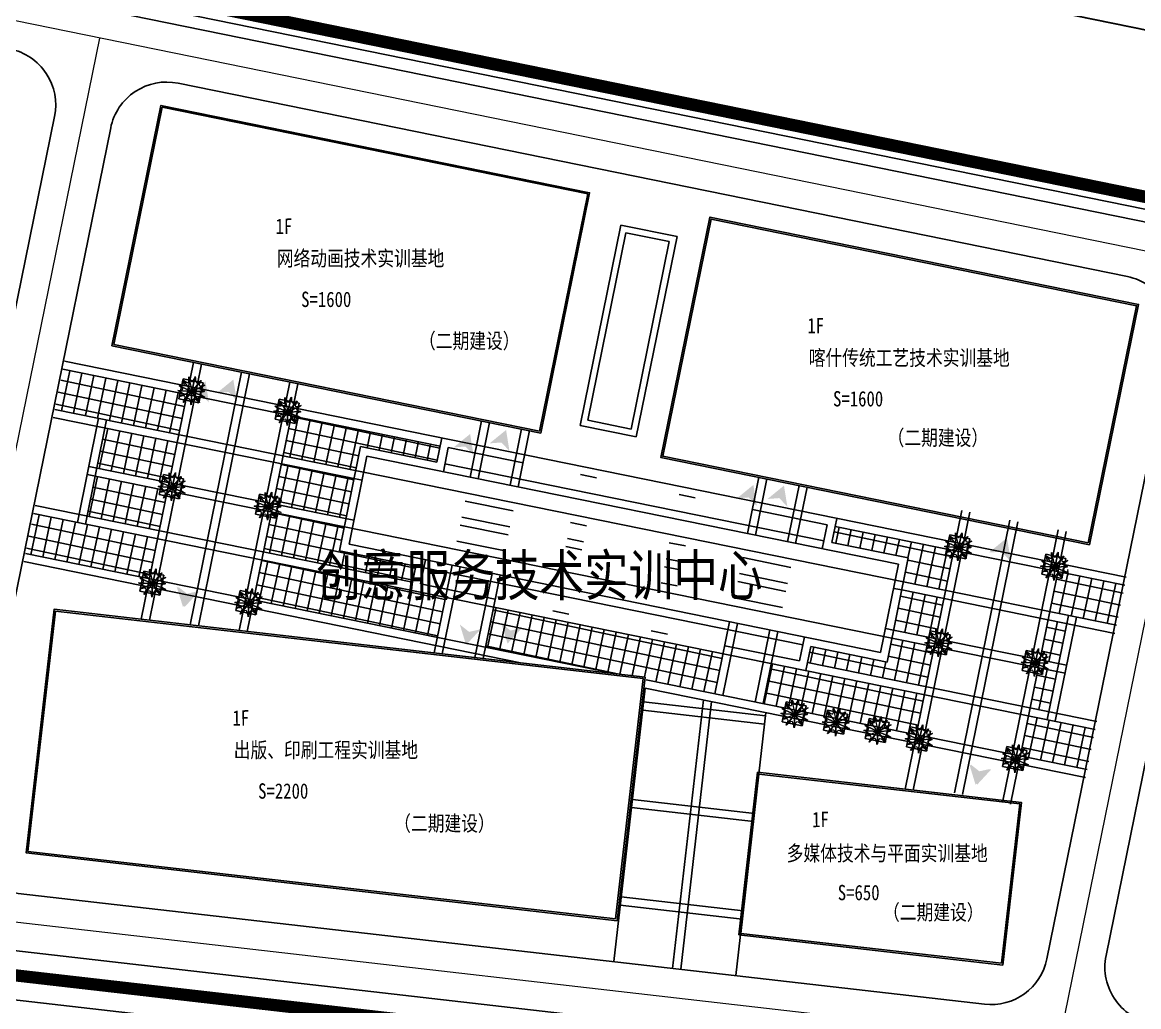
# Model space of a CAD drawing. Extents: x 34159 to 76259, y 14444 to 30378.
# Drawn here: x 35018 to 35154.5, y 15288 to 15408.4 of the extents above; entities that cross this region are included whole.
import ezdxf

# ---------------------------------------------------------------- set-up
doc = ezdxf.new("R2010")
doc.units = 0
doc.header["$LTSCALE"] = 1000
doc.header["$MEASUREMENT"] = 0
for name, pattern in [('ACAD_ISO05W100', [34, 24, -3, 0.5, -3, 0.5, -3]), ('DASHDOT2', [0.5, 0.25, -0.125, 0, -0.125]), ('DIVIDE', [1.25, 0.5, -0.25, 0, -0.25, 0, -0.25])]:
    doc.linetypes.add(name, pattern=pattern)
for name, color, linetype in [('2222', 7, 'Continuous'), ('DLSS', 8, 'Continuous'), ('JZ', 2, 'Continuous'), ('PUB_DIM', 3, 'Continuous'), ('PUB_TEXT', 7, 'Continuous'), ('用地红线', 1, 'DIVIDE'), ('绿化', 3, 'Continuous'), ('车行道', 5, 'Continuous'), ('铺地', 25, 'Continuous')]:
    doc.layers.add(name, color=color, linetype=linetype)
doc.layers.add('道路红线', color=1, linetype='Continuous', lineweight=0)
doc.styles.add('HT', font='simhei.ttf', dxfattribs={"width": 0.8})

msp = doc.modelspace()

# ---------------------------------------------------------------- hatches: boundary and pattern name
at = {"layer": 'PUB_DIM'}
for points in [[(35039.79, 15362.97), (35040.78, 15361.93), (35040.37, 15364.5), (35038.35, 15362.86)], [(35043.19, 15363.2), (35044.19, 15362.16), (35043.77, 15364.73), (35041.76, 15363.08)], [(35072.14, 15356.54), (35073.14, 15355.5), (35072.72, 15358.07), (35070.71, 15356.43)], [(35076.54, 15357.03), (35077.53, 15356), (35077.12, 15358.56), (35075.1, 15356.92)], [(35106.78, 15350.31), (35107.78, 15349.27), (35107.36, 15351.84), (35105.35, 15350.2)], [(35110.52, 15350.23), (35111.51, 15349.2), (35111.1, 15351.76), (35109.09, 15350.12)], [(35137.63, 15343.71), (35138.63, 15342.68), (35138.21, 15345.24), (35136.2, 15343.6)], [(35137.82, 15343.69), (35138.81, 15342.66), (35138.4, 15345.22), (35136.38, 15343.58)], [(35037.97, 15338.51), (35036.84, 15339.4), (35037.61, 15336.92), (35039.38, 15338.82)], [(35038.16, 15338.49), (35037.03, 15339.38), (35037.8, 15336.89), (35039.56, 15338.8)], [(35072.6, 15333.87), (35071.47, 15334.76), (35072.23, 15332.27), (35074, 15334.18)], [(35077.66, 15334.03), (35076.53, 15334.92), (35077.3, 15332.44), (35079.06, 15334.34)], [(35134.88, 15316.79), (35133.76, 15317.68), (35134.52, 15315.19), (35136.29, 15317.1)], [(35135.07, 15316.76), (35133.94, 15317.65), (35134.71, 15315.17), (35136.47, 15317.08)]]:
    msp.add_hatch(color=256, dxfattribs=at).paths.add_polyline_path(points)

# ---------------------------------------------------------------- linework, layer by layer
at = {"color": 0, "linetype": 'Continuous'}
for p, q in [((34857.72, 15447.71), (35444.29, 15328.19)), ((34857.42, 15446.24), (35443.99, 15326.72))]:
    msp.add_line(p, q, dxfattribs=at)
at = {"layer": '2222'}
for p, q in [((35037.12, 15362.38), (35037.62, 15364.83)), ((35037.62, 15364.83), (35040.07, 15364.33)), ((35040.07, 15364.33), (35039.57, 15361.88)), ((35039.57, 15361.88), (35037.12, 15362.38)), ((35048.88, 15359.87), (35049.37, 15362.32)), ((35049.37, 15362.32), (35051.82, 15361.82)), ((35051.82, 15361.82), (35051.33, 15359.37)), ((35051.33, 15359.37), (35048.88, 15359.87)), ((35034.71, 15350.65), (35035.21, 15353.1)), ((35035.21, 15353.1), (35037.66, 15352.6)), ((35037.66, 15352.6), (35037.16, 15350.15)), ((35037.16, 15350.15), (35034.71, 15350.65)), ((35046.47, 15348.25), (35046.96, 15350.7)), ((35046.96, 15350.7), (35049.41, 15350.21)), ((35049.41, 15350.21), (35048.92, 15347.76)), ((35048.92, 15347.76), (35046.47, 15348.25)), ((35130.87, 15343.3), (35131.37, 15345.75)), ((35131.37, 15345.75), (35133.82, 15345.26)), ((35133.82, 15345.26), (35133.32, 15342.81)), ((35133.32, 15342.81), (35130.87, 15343.3)), ((35142.63, 15340.91), (35143.13, 15343.36)), ((35143.13, 15343.36), (35145.58, 15342.86)), ((35145.58, 15342.86), (35145.08, 15340.41)), ((35032.34, 15338.86), (35032.83, 15341.31)), ((35032.83, 15341.31), (35035.28, 15340.81)), ((35035.28, 15340.81), (35034.79, 15338.36)), ((35145.08, 15340.41), (35142.63, 15340.91)), ((35034.79, 15338.36), (35032.34, 15338.86)), ((35044.09, 15336.47), (35044.59, 15338.92)), ((35044.59, 15338.92), (35047.04, 15338.42)), ((35047.04, 15338.42), (35046.54, 15335.97)), ((35046.54, 15335.97), (35044.09, 15336.47)), ((35128.48, 15331.55), (35128.98, 15334)), ((35128.98, 15334), (35131.43, 15333.5)), ((35131.43, 15333.5), (35130.93, 15331.05)), ((35130.93, 15331.05), (35128.48, 15331.55)), ((35140.24, 15329.15), (35140.73, 15331.6)), ((35140.73, 15331.6), (35143.18, 15331.1)), ((35143.18, 15331.1), (35142.69, 15328.65)), ((35142.69, 15328.65), (35140.24, 15329.15)), ((35110.86, 15322.88), (35111.36, 15325.33)), ((35111.36, 15325.33), (35113.81, 15324.84)), ((35113.81, 15324.84), (35113.31, 15322.39)), ((35115.93, 15321.85), (35116.43, 15324.3)), ((35116.43, 15324.3), (35118.88, 15323.8)), ((35118.88, 15323.8), (35118.38, 15321.35)), ((35113.31, 15322.39), (35110.86, 15322.88)), ((35121.01, 15320.82), (35121.51, 15323.27)), ((35121.51, 15323.27), (35123.96, 15322.77)), ((35123.96, 15322.77), (35123.46, 15320.32)), ((35118.38, 15321.35), (35115.93, 15321.85)), ((35126.08, 15319.79), (35126.58, 15322.24)), ((35126.58, 15322.24), (35129.03, 15321.74)), ((35129.03, 15321.74), (35128.53, 15319.29)), ((35123.46, 15320.32), (35121.01, 15320.82)), ((35128.53, 15319.29), (35126.08, 15319.79)), ((35137.84, 15317.39), (35138.34, 15319.84)), ((35138.34, 15319.84), (35140.79, 15319.35)), ((35140.79, 15319.35), (35140.29, 15316.9)), ((35140.29, 15316.9), (35137.84, 15317.39))]:
    msp.add_line(p, q, dxfattribs=at)
at = {"layer": 'DLSS', "color": 8, "linetype": 'Continuous', "const_width": 0.2, "flags": 128}
msp.add_lwpolyline([(34900.62, 15459.35), (35231.67, 15391.93)], dxfattribs=at)
at = {"layer": 'JZ'}
msp.add_line((35081.35, 15358.19), (35087.34, 15387.58), dxfattribs=at)
for points in [[(35081.35, 15358.19), (35087.34, 15387.58), (35034.92, 15398.26), (35028.93, 15368.87)], [(35081.19, 15358.42), (35087.1, 15387.43), (35035.07, 15398.03), (35029.16, 15369.02)], [(35148.47, 15344.51), (35154.46, 15373.91), (35102.04, 15384.59), (35096.05, 15355.19)], [(35148.31, 15344.75), (35154.22, 15373.75), (35102.19, 15384.35), (35096.28, 15355.35)], [(35090.69, 15298.54), (35094.11, 15328.34), (35021.85, 15336.63), (35018.44, 15306.83), (35090.69, 15298.54)], [(35090.51, 15298.76), (35093.88, 15328.17), (35022.03, 15336.41), (35018.66, 15307)], [(35137.88, 15293.12), (35140.16, 15312.99), (35107.87, 15316.7), (35105.59, 15296.83)], [(35137.7, 15293.35), (35139.94, 15312.82), (35108.04, 15316.48), (35105.81, 15297)]]:
    msp.add_lwpolyline(points, close=True, dxfattribs=at)
at = {"layer": '用地红线', "color": 1, "linetype": 'ACAD_ISO05W100', "ltscale": 0.4}
msp.add_line((35456.85, 15346.04), (34934.82, 15452.38), dxfattribs=at)
at = {"layer": '用地红线', "color": 1, "linetype": 'DIVIDE', "ltscale": 15, "const_width": 1.5}
msp.add_lwpolyline([(35444.29, 15328.19), (34930.83, 15432.78), (34712.23, 15477.4), (34673.66, 15043.73), (35397.9, 14960.59), (35443.44, 15321.1), (35444.29, 15328.19), (35444.29, 15328.19), (35444.29, 15328.19)], close=True, dxfattribs=at)
at = {"layer": '用地红线', "color": 4, "linetype": 'DIVIDE', "ltscale": 15, "const_width": 1.5}
msp.add_lwpolyline([(34857.72, 15447.71), (35444.29, 15328.19), (35444.29, 15328.19), (35433.71, 15244.04), (34840.83, 15312.1), (34857.72, 15447.71)], close=True, dxfattribs=at)
at = {"layer": '绿化', "color": 3, "lineweight": 0}
for p, q in [((35038.32, 15365.05), (35038.69, 15363.26)), ((35038.69, 15363.26), (35039.1, 15365.08)), ((35039.1, 15365.08), (35038.69, 15363.26)), ((35038.69, 15363.26), (35037.15, 15363.96)), ((35037.15, 15363.96), (35038.69, 15363.26)), ((35038.69, 15363.26), (35037.59, 15364.69)), ((35038.69, 15363.26), (35039.82, 15364.6)), ((35039.82, 15364.6), (35038.69, 15363.26)), ((35038.69, 15363.26), (35040.3, 15364.05)), ((35040.3, 15364.05), (35038.69, 15363.26)), ((35038.69, 15363.26), (35036.97, 15363.37)), ((35036.97, 15363.37), (35038.69, 15363.26)), ((35038.69, 15363.26), (35037.24, 15362.67)), ((35037.24, 15362.67), (35038.69, 15363.26)), ((35038.69, 15363.26), (35037.63, 15361.94)), ((35037.63, 15361.94), (35038.69, 15363.26)), ((35038.69, 15363.26), (35038.6, 15361.63)), ((35038.6, 15361.63), (35038.69, 15363.26)), ((35038.69, 15363.26), (35040.26, 15363.32)), ((35040.26, 15363.32), (35038.69, 15363.26)), ((35038.69, 15363.26), (35039.62, 15361.93)), ((35039.62, 15361.93), (35038.69, 15363.26)), ((35038.69, 15363.26), (35040.28, 15362.57)), ((35040.28, 15362.57), (35038.69, 15363.26)), ((35050.44, 15360.75), (35049.35, 15362.18)), ((35050.08, 15362.54), (35050.44, 15360.75)), ((35050.44, 15360.75), (35050.86, 15362.57)), ((35050.86, 15362.57), (35050.44, 15360.75)), ((35050.44, 15360.75), (35051.58, 15362.1)), ((35051.58, 15362.1), (35050.44, 15360.75)), ((35050.44, 15360.75), (35048.73, 15360.87)), ((35048.73, 15360.87), (35050.44, 15360.75)), ((35050.44, 15360.75), (35048.9, 15361.45)), ((35048.9, 15361.45), (35050.44, 15360.75)), ((35050.44, 15360.75), (35049, 15360.17)), ((35049, 15360.17), (35050.44, 15360.75)), ((35050.44, 15360.75), (35049.38, 15359.44)), ((35049.38, 15359.44), (35050.44, 15360.75)), ((35050.44, 15360.75), (35050.36, 15359.13)), ((35050.36, 15359.13), (35050.44, 15360.75)), ((35050.44, 15360.75), (35052.06, 15361.54)), ((35052.06, 15361.54), (35050.44, 15360.75)), ((35050.44, 15360.75), (35052.02, 15360.81)), ((35052.02, 15360.81), (35050.44, 15360.75)), ((35050.44, 15360.75), (35051.37, 15359.42)), ((35051.37, 15359.42), (35050.44, 15360.75)), ((35050.44, 15360.75), (35052.04, 15360.06)), ((35052.04, 15360.06), (35050.44, 15360.75)), ((35036.28, 15351.53), (35035.18, 15352.96)), ((35035.91, 15353.32), (35036.28, 15351.53)), ((35036.28, 15351.53), (35036.69, 15353.35)), ((35036.69, 15353.35), (35036.28, 15351.53)), ((35036.28, 15351.53), (35037.41, 15352.87)), ((35037.41, 15352.87), (35036.28, 15351.53)), ((35036.28, 15351.53), (35034.56, 15351.64)), ((35034.56, 15351.64), (35036.28, 15351.53)), ((35036.28, 15351.53), (35034.73, 15352.23)), ((35034.73, 15352.23), (35036.28, 15351.53)), ((35036.28, 15351.53), (35034.83, 15350.94)), ((35034.83, 15350.94), (35036.28, 15351.53)), ((35036.28, 15351.53), (35035.21, 15350.21)), ((35035.21, 15350.21), (35036.28, 15351.53)), ((35036.28, 15351.53), (35036.19, 15349.9)), ((35036.19, 15349.9), (35036.28, 15351.53)), ((35036.28, 15351.53), (35037.89, 15352.32)), ((35037.89, 15352.32), (35036.28, 15351.53)), ((35036.28, 15351.53), (35037.85, 15351.59)), ((35037.85, 15351.59), (35036.28, 15351.53)), ((35036.28, 15351.53), (35037.2, 15350.2)), ((35037.2, 15350.2), (35036.28, 15351.53)), ((35036.28, 15351.53), (35037.87, 15350.84)), ((35037.87, 15350.84), (35036.28, 15351.53)), ((35048.03, 15349.14), (35046.49, 15349.83)), ((35046.49, 15349.83), (35048.03, 15349.14)), ((35048.03, 15349.14), (35046.94, 15350.57)), ((35047.67, 15350.93), (35048.03, 15349.14)), ((35048.03, 15349.14), (35048.45, 15350.95)), ((35048.45, 15350.95), (35048.03, 15349.14)), ((35048.03, 15349.14), (35049.17, 15350.48)), ((35049.17, 15350.48), (35048.03, 15349.14)), ((35048.03, 15349.14), (35049.65, 15349.93)), ((35049.65, 15349.93), (35048.03, 15349.14)), ((35048.03, 15349.14), (35046.32, 15349.25)), ((35046.32, 15349.25), (35048.03, 15349.14)), ((35048.03, 15349.14), (35046.59, 15348.55)), ((35046.59, 15348.55), (35048.03, 15349.14)), ((35048.03, 15349.14), (35046.97, 15347.82)), ((35046.97, 15347.82), (35048.03, 15349.14)), ((35048.03, 15349.14), (35047.95, 15347.51)), ((35047.95, 15347.51), (35048.03, 15349.14)), ((35048.03, 15349.14), (35049.61, 15349.2)), ((35049.61, 15349.2), (35048.03, 15349.14)), ((35048.03, 15349.14), (35048.96, 15347.81)), ((35048.96, 15347.81), (35048.03, 15349.14)), ((35048.03, 15349.14), (35049.63, 15348.45)), ((35049.63, 15348.45), (35048.03, 15349.14)), ((35132.07, 15345.98), (35132.44, 15344.19)), ((35132.44, 15344.19), (35132.85, 15346)), ((35132.85, 15346), (35132.44, 15344.19)), ((35132.44, 15344.19), (35130.72, 15344.3)), ((35130.72, 15344.3), (35132.44, 15344.19)), ((35132.44, 15344.19), (35130.89, 15344.88)), ((35130.89, 15344.88), (35132.44, 15344.19)), ((35132.44, 15344.19), (35131.34, 15345.62)), ((35132.44, 15344.19), (35133.57, 15345.53)), ((35133.57, 15345.53), (35132.44, 15344.19)), ((35132.44, 15344.19), (35134.05, 15344.98)), ((35134.05, 15344.98), (35132.44, 15344.19)), ((35132.44, 15344.19), (35130.99, 15343.6)), ((35130.99, 15343.6), (35132.44, 15344.19)), ((35132.44, 15344.19), (35131.38, 15342.87)), ((35131.38, 15342.87), (35132.44, 15344.19)), ((35132.44, 15344.19), (35132.35, 15342.56)), ((35132.35, 15342.56), (35132.44, 15344.19)), ((35132.44, 15344.19), (35134.01, 15344.25)), ((35134.01, 15344.25), (35132.44, 15344.19)), ((35132.44, 15344.19), (35133.37, 15342.86)), ((35133.37, 15342.86), (35132.44, 15344.19)), ((35132.44, 15344.19), (35134.03, 15343.5)), ((35134.03, 15343.5), (35132.44, 15344.19)), ((35144.2, 15341.8), (35143.1, 15343.23)), ((35143.83, 15343.59), (35144.2, 15341.8)), ((35144.2, 15341.8), (35144.61, 15343.61)), ((35144.61, 15343.61), (35144.2, 15341.8)), ((35144.2, 15341.8), (35145.33, 15343.14)), ((35145.33, 15343.14), (35144.2, 15341.8)), ((35033.9, 15339.74), (35034.32, 15341.56)), ((35034.32, 15341.56), (35033.9, 15339.74)), ((35144.2, 15341.8), (35142.48, 15341.91)), ((35142.48, 15341.91), (35144.2, 15341.8)), ((35144.2, 15341.8), (35142.65, 15342.49)), ((35142.65, 15342.49), (35144.2, 15341.8)), ((35144.2, 15341.8), (35142.75, 15341.21)), ((35142.75, 15341.21), (35144.2, 15341.8)), ((35144.2, 15341.8), (35143.14, 15340.48)), ((35143.14, 15340.48), (35144.2, 15341.8)), ((35144.2, 15341.8), (35144.11, 15340.17)), ((35144.11, 15340.17), (35144.2, 15341.8)), ((35144.2, 15341.8), (35145.81, 15342.59)), ((35145.81, 15342.59), (35144.2, 15341.8)), ((35144.2, 15341.8), (35145.77, 15341.86)), ((35145.77, 15341.86), (35144.2, 15341.8)), ((35144.2, 15341.8), (35145.13, 15340.47)), ((35145.13, 15340.47), (35144.2, 15341.8)), ((35144.2, 15341.8), (35145.79, 15341.1)), ((35145.79, 15341.1), (35144.2, 15341.8)), ((35033.9, 15339.74), (35032.36, 15340.44)), ((35032.36, 15340.44), (35033.9, 15339.74)), ((35033.9, 15339.74), (35032.81, 15341.17)), ((35033.54, 15341.53), (35033.9, 15339.74)), ((35033.9, 15339.74), (35035.03, 15341.09)), ((35035.03, 15341.09), (35033.9, 15339.74)), ((35033.9, 15339.74), (35035.52, 15340.53)), ((35035.52, 15340.53), (35033.9, 15339.74)), ((35033.9, 15339.74), (35032.19, 15339.86)), ((35032.19, 15339.86), (35033.9, 15339.74)), ((35033.9, 15339.74), (35032.46, 15339.15)), ((35032.46, 15339.15), (35033.9, 15339.74)), ((35033.9, 15339.74), (35032.84, 15338.43)), ((35032.84, 15338.43), (35033.9, 15339.74)), ((35033.9, 15339.74), (35033.82, 15338.12)), ((35033.82, 15338.12), (35033.9, 15339.74)), ((35033.9, 15339.74), (35035.48, 15339.8)), ((35035.48, 15339.8), (35033.9, 15339.74)), ((35033.9, 15339.74), (35034.83, 15338.41)), ((35034.83, 15338.41), (35033.9, 15339.74)), ((35033.9, 15339.74), (35035.5, 15339.05)), ((35035.5, 15339.05), (35033.9, 15339.74)), ((35045.3, 15339.14), (35045.66, 15337.35)), ((35045.66, 15337.35), (35046.08, 15339.17)), ((35046.08, 15339.17), (35045.66, 15337.35)), ((35045.66, 15337.35), (35043.95, 15337.46)), ((35043.95, 15337.46), (35045.66, 15337.35)), ((35045.66, 15337.35), (35044.12, 15338.05)), ((35044.12, 15338.05), (35045.66, 15337.35)), ((35045.66, 15337.35), (35044.57, 15338.78)), ((35045.66, 15337.35), (35046.79, 15338.69)), ((35046.79, 15338.69), (35045.66, 15337.35)), ((35045.66, 15337.35), (35047.28, 15338.14)), ((35047.28, 15338.14), (35045.66, 15337.35)), ((35045.66, 15337.35), (35044.22, 15336.76)), ((35044.22, 15336.76), (35045.66, 15337.35)), ((35045.66, 15337.35), (35044.6, 15336.03)), ((35044.6, 15336.03), (35045.66, 15337.35)), ((35045.66, 15337.35), (35045.58, 15335.72)), ((35045.58, 15335.72), (35045.66, 15337.35)), ((35045.66, 15337.35), (35047.23, 15337.41)), ((35047.23, 15337.41), (35045.66, 15337.35)), ((35045.66, 15337.35), (35046.59, 15336.02)), ((35046.59, 15336.02), (35045.66, 15337.35)), ((35045.66, 15337.35), (35047.25, 15336.66)), ((35047.25, 15336.66), (35045.66, 15337.35)), ((35130.05, 15332.43), (35128.95, 15333.86)), ((35129.68, 15334.22), (35130.05, 15332.43)), ((35130.05, 15332.43), (35130.46, 15334.24)), ((35130.46, 15334.24), (35130.05, 15332.43)), ((35130.05, 15332.43), (35131.18, 15333.77)), ((35131.18, 15333.77), (35130.05, 15332.43)), ((35130.05, 15332.43), (35128.33, 15332.54)), ((35128.33, 15332.54), (35130.05, 15332.43)), ((35130.05, 15332.43), (35128.5, 15333.12)), ((35128.5, 15333.12), (35130.05, 15332.43)), ((35130.05, 15332.43), (35128.6, 15331.84)), ((35128.6, 15331.84), (35130.05, 15332.43)), ((35130.05, 15332.43), (35128.98, 15331.11)), ((35128.98, 15331.11), (35130.05, 15332.43)), ((35130.05, 15332.43), (35129.96, 15330.8)), ((35129.96, 15330.8), (35130.05, 15332.43)), ((35130.05, 15332.43), (35131.66, 15333.22)), ((35131.66, 15333.22), (35130.05, 15332.43)), ((35130.05, 15332.43), (35131.62, 15332.49)), ((35131.62, 15332.49), (35130.05, 15332.43)), ((35130.05, 15332.43), (35130.97, 15331.1)), ((35130.97, 15331.1), (35130.05, 15332.43)), ((35130.05, 15332.43), (35131.64, 15331.74)), ((35131.64, 15331.74), (35130.05, 15332.43)), ((35141.8, 15330.04), (35140.26, 15330.73)), ((35140.26, 15330.73), (35141.8, 15330.04)), ((35141.8, 15330.04), (35140.71, 15331.47)), ((35141.44, 15331.83), (35141.8, 15330.04)), ((35141.8, 15330.04), (35142.22, 15331.85)), ((35142.22, 15331.85), (35141.8, 15330.04)), ((35141.8, 15330.04), (35142.94, 15331.38)), ((35142.94, 15331.38), (35141.8, 15330.04)), ((35141.8, 15330.04), (35143.42, 15330.83)), ((35143.42, 15330.83), (35141.8, 15330.04)), ((35141.8, 15330.04), (35140.09, 15330.15)), ((35140.09, 15330.15), (35141.8, 15330.04)), ((35141.8, 15330.04), (35140.36, 15329.45)), ((35140.36, 15329.45), (35141.8, 15330.04)), ((35141.8, 15330.04), (35140.74, 15328.72)), ((35140.74, 15328.72), (35141.8, 15330.04)), ((35141.8, 15330.04), (35141.72, 15328.41)), ((35141.72, 15328.41), (35141.8, 15330.04)), ((35141.8, 15330.04), (35143.38, 15330.1)), ((35143.38, 15330.1), (35141.8, 15330.04)), ((35141.8, 15330.04), (35142.73, 15328.71)), ((35142.73, 15328.71), (35141.8, 15330.04)), ((35141.8, 15330.04), (35143.4, 15329.34)), ((35143.4, 15329.34), (35141.8, 15330.04)), ((35112.43, 15323.77), (35111.33, 15325.2)), ((35112.06, 15325.56), (35112.43, 15323.77)), ((35112.43, 15323.77), (35112.84, 15325.58)), ((35112.84, 15325.58), (35112.43, 15323.77)), ((35112.43, 15323.77), (35110.71, 15323.88)), ((35110.71, 15323.88), (35112.43, 15323.77)), ((35112.43, 15323.77), (35110.88, 15324.46)), ((35110.88, 15324.46), (35112.43, 15323.77)), ((35112.43, 15323.77), (35113.56, 15325.11)), ((35113.56, 15325.11), (35112.43, 15323.77)), ((35112.43, 15323.77), (35114.04, 15324.56)), ((35114.04, 15324.56), (35112.43, 15323.77)), ((35112.43, 15323.77), (35114, 15323.83)), ((35114, 15323.83), (35112.43, 15323.77)), ((35117.5, 15322.74), (35116.41, 15324.17)), ((35117.14, 15324.53), (35117.5, 15322.74)), ((35117.5, 15322.74), (35117.92, 15324.55)), ((35117.92, 15324.55), (35117.5, 15322.74)), ((35117.5, 15322.74), (35118.63, 15324.08)), ((35118.63, 15324.08), (35117.5, 15322.74)), ((35112.43, 15323.77), (35110.98, 15323.18)), ((35110.98, 15323.18), (35112.43, 15323.77)), ((35112.43, 15323.77), (35111.37, 15322.45)), ((35111.37, 15322.45), (35112.43, 15323.77)), ((35112.43, 15323.77), (35112.34, 15322.14)), ((35112.34, 15322.14), (35112.43, 15323.77)), ((35112.43, 15323.77), (35113.36, 15322.44)), ((35113.36, 15322.44), (35112.43, 15323.77)), ((35112.43, 15323.77), (35114.02, 15323.08)), ((35114.02, 15323.08), (35112.43, 15323.77)), ((35117.5, 15322.74), (35115.79, 15322.85)), ((35115.79, 15322.85), (35117.5, 15322.74)), ((35117.5, 15322.74), (35115.96, 15323.43)), ((35115.96, 15323.43), (35117.5, 15322.74)), ((35117.5, 15322.74), (35116.06, 15322.15)), ((35116.06, 15322.15), (35117.5, 15322.74)), ((35117.5, 15322.74), (35116.44, 15321.42)), ((35116.44, 15321.42), (35117.5, 15322.74)), ((35117.5, 15322.74), (35117.42, 15321.11)), ((35117.42, 15321.11), (35117.5, 15322.74)), ((35117.5, 15322.74), (35119.12, 15323.53)), ((35119.12, 15323.53), (35117.5, 15322.74)), ((35117.5, 15322.74), (35119.07, 15322.8)), ((35119.07, 15322.8), (35117.5, 15322.74)), ((35117.5, 15322.74), (35118.43, 15321.41)), ((35118.43, 15321.41), (35117.5, 15322.74)), ((35117.5, 15322.74), (35119.09, 15322.04)), ((35119.09, 15322.04), (35117.5, 15322.74)), ((35122.58, 15321.7), (35121.48, 15323.13)), ((35122.21, 15323.49), (35122.58, 15321.7)), ((35122.58, 15321.7), (35122.99, 15323.52)), ((35122.99, 15323.52), (35122.58, 15321.7)), ((35122.58, 15321.7), (35123.71, 15323.05)), ((35123.71, 15323.05), (35122.58, 15321.7)), ((35122.58, 15321.7), (35124.19, 15322.49)), ((35124.19, 15322.49), (35122.58, 15321.7)), ((35127.29, 15322.46), (35127.65, 15320.67)), ((35127.65, 15320.67), (35128.07, 15322.49)), ((35128.07, 15322.49), (35127.65, 15320.67)), ((35122.58, 15321.7), (35120.86, 15321.82)), ((35120.86, 15321.82), (35122.58, 15321.7)), ((35122.58, 15321.7), (35121.04, 15322.4)), ((35121.04, 15322.4), (35122.58, 15321.7)), ((35122.58, 15321.7), (35121.13, 15321.11)), ((35121.13, 15321.11), (35122.58, 15321.7)), ((35122.58, 15321.7), (35121.52, 15320.39)), ((35121.52, 15320.39), (35122.58, 15321.7)), ((35122.58, 15321.7), (35122.49, 15320.08)), ((35122.49, 15320.08), (35122.58, 15321.7)), ((35122.58, 15321.7), (35124.15, 15321.76)), ((35124.15, 15321.76), (35122.58, 15321.7)), ((35122.58, 15321.7), (35123.51, 15320.37)), ((35123.51, 15320.37), (35122.58, 15321.7)), ((35122.58, 15321.7), (35124.17, 15321.01)), ((35124.17, 15321.01), (35122.58, 15321.7)), ((35127.65, 15320.67), (35126.11, 15321.37)), ((35126.11, 15321.37), (35127.65, 15320.67)), ((35127.65, 15320.67), (35126.56, 15322.1)), ((35127.65, 15320.67), (35128.78, 15322.01)), ((35128.78, 15322.01), (35127.65, 15320.67)), ((35127.65, 15320.67), (35129.27, 15321.46)), ((35129.27, 15321.46), (35127.65, 15320.67)), ((35127.65, 15320.67), (35125.94, 15320.78)), ((35125.94, 15320.78), (35127.65, 15320.67)), ((35127.65, 15320.67), (35126.21, 15320.08)), ((35126.21, 15320.08), (35127.65, 15320.67)), ((35127.65, 15320.67), (35126.59, 15319.35)), ((35126.59, 15319.35), (35127.65, 15320.67)), ((35127.65, 15320.67), (35127.57, 15319.04)), ((35127.57, 15319.04), (35127.65, 15320.67)), ((35127.65, 15320.67), (35129.23, 15320.73)), ((35129.23, 15320.73), (35127.65, 15320.67)), ((35127.65, 15320.67), (35128.58, 15319.34)), ((35128.58, 15319.34), (35127.65, 15320.67)), ((35127.65, 15320.67), (35129.24, 15319.98)), ((35129.24, 15319.98), (35127.65, 15320.67)), ((35139.41, 15318.28), (35138.32, 15319.71)), ((35139.05, 15320.07), (35139.41, 15318.28)), ((35139.41, 15318.28), (35139.83, 15320.09)), ((35139.83, 15320.09), (35139.41, 15318.28)), ((35139.41, 15318.28), (35137.7, 15318.39)), ((35137.7, 15318.39), (35139.41, 15318.28)), ((35139.41, 15318.28), (35137.87, 15318.97)), ((35137.87, 15318.97), (35139.41, 15318.28)), ((35139.41, 15318.28), (35140.54, 15319.62)), ((35140.54, 15319.62), (35139.41, 15318.28)), ((35139.41, 15318.28), (35141.03, 15319.07)), ((35141.03, 15319.07), (35139.41, 15318.28)), ((35139.41, 15318.28), (35137.97, 15317.69)), ((35137.97, 15317.69), (35139.41, 15318.28)), ((35139.41, 15318.28), (35138.35, 15316.96)), ((35138.35, 15316.96), (35139.41, 15318.28)), ((35139.41, 15318.28), (35139.33, 15316.65)), ((35139.33, 15316.65), (35139.41, 15318.28)), ((35139.41, 15318.28), (35140.98, 15318.34)), ((35140.98, 15318.34), (35139.41, 15318.28)), ((35139.41, 15318.28), (35140.34, 15316.95)), ((35140.34, 15316.95), (35139.41, 15318.28)), ((35139.41, 15318.28), (35141, 15317.59)), ((35141, 15317.59), (35139.41, 15318.28))]:
    msp.add_line(p, q, dxfattribs=at)
at = {"layer": '绿化', "color": 3}
for p, q in [((35145.75, 15341.26), (35145.77, 15341.3)), ((35145.76, 15341.18), (35145.75, 15341.26)), ((35145.84, 15341.19), (35145.76, 15341.18)), ((35145.77, 15341.3), (35145.83, 15341.26)), ((35145.78, 15341.44), (35145.83, 15341.47)), ((35145.81, 15341.42), (35145.78, 15341.44)), ((35145.8, 15341.19), (35145.78, 15341.18)), ((35145.78, 15341.18), (35145.78, 15341.14)), ((35145.79, 15341.34), (35145.83, 15341.39)), ((35145.8, 15341.26), (35145.79, 15341.34)), ((35145.79, 15340.81), (35145.82, 15340.89)), ((35145.86, 15340.78), (35145.79, 15340.81)), ((35145.81, 15341.26), (35145.8, 15341.26)), ((35145.8, 15341.14), (35145.8, 15341.19)), ((35145.82, 15341.11), (35145.8, 15341.14)), ((35145.8, 15341.07), (35145.83, 15341.05))]:
    msp.add_line(p, q, dxfattribs=at)
at = {"layer": '绿化', "color": 3, "lineweight": 0}
for points in [[(35037.85, 15363.99), (35037.46, 15364.03), (35036.73, 15364.1), (35038.07, 15363.43), (35036.38, 15363.42), (35038, 15363.13), (35036.86, 15362.49), (35038.33, 15363.01), (35037.18, 15361.34), (35038.23, 15362.61), (35038.57, 15362.14), (35038.58, 15361.11), (35038.75, 15362.93), (35039.96, 15361.42), (35039.04, 15363), (35040.94, 15362.29), (35039.1, 15363.14), (35040.53, 15363.23), (35039.97, 15363.42), (35039.48, 15363.62), (35040.93, 15364.32), (35039.1, 15363.63), (35040.19, 15364.98), (35038.99, 15363.94), (35039.24, 15365.68), (35038.72, 15363.87), (35038.18, 15365.63), (35038.5, 15363.87), (35037.34, 15365.07), (35037.68, 15364.35), (35037.85, 15363.99)], [(35049.6, 15361.49), (35049.21, 15361.52), (35048.49, 15361.59), (35049.83, 15360.92), (35048.14, 15360.92), (35049.76, 15360.62), (35048.62, 15359.99), (35050.08, 15360.5), (35048.93, 15358.84), (35049.99, 15360.11), (35050.33, 15359.63), (35050.34, 15358.61), (35050.5, 15360.43), (35051.72, 15358.91), (35050.8, 15360.49), (35052.7, 15359.78), (35050.86, 15360.63), (35052.29, 15360.72), (35051.73, 15360.92), (35051.23, 15361.11), (35052.69, 15361.81), (35050.86, 15361.12), (35051.94, 15362.48), (35050.75, 15361.43), (35051, 15363.18), (35050.48, 15361.37), (35049.94, 15363.12), (35050.26, 15361.36), (35049.1, 15362.56), (35049.44, 15361.85), (35049.6, 15361.49)], [(35035.44, 15352.26), (35035.04, 15352.3), (35034.32, 15352.37), (35035.66, 15351.7), (35033.97, 15351.69), (35035.59, 15351.4), (35034.45, 15350.76), (35035.91, 15351.28), (35034.76, 15349.61), (35035.82, 15350.88), (35036.16, 15350.41), (35036.17, 15349.38), (35036.34, 15351.2), (35037.55, 15349.69), (35036.63, 15351.27), (35038.53, 15350.56), (35036.69, 15351.41), (35038.12, 15351.5), (35037.56, 15351.69), (35037.06, 15351.89), (35038.52, 15352.59), (35036.69, 15351.9), (35037.77, 15353.25), (35036.58, 15352.21), (35036.83, 15353.95), (35036.31, 15352.14), (35035.77, 15353.9), (35036.09, 15352.14), (35034.93, 15353.34), (35035.27, 15352.62), (35035.44, 15352.26)], [(35047.19, 15349.87), (35046.8, 15349.91), (35046.08, 15349.98), (35047.42, 15349.31), (35045.73, 15349.3), (35047.35, 15349.01), (35046.21, 15348.37), (35047.67, 15348.89), (35046.52, 15347.22), (35047.58, 15348.49), (35047.92, 15348.02), (35047.93, 15346.99), (35048.1, 15348.81), (35049.31, 15347.3), (35048.39, 15348.88), (35050.29, 15348.17), (35048.45, 15349.02), (35049.88, 15349.11), (35049.32, 15349.3), (35048.82, 15349.5), (35050.28, 15350.2), (35048.45, 15349.51), (35049.53, 15350.86), (35048.34, 15349.82), (35048.59, 15351.56), (35048.07, 15349.75), (35047.53, 15351.51), (35047.85, 15349.74), (35046.69, 15350.95), (35047.03, 15350.23), (35047.19, 15349.87)], [(35131.6, 15344.92), (35131.21, 15344.96), (35130.48, 15345.03), (35131.82, 15344.36), (35130.13, 15344.35), (35131.75, 15344.06), (35130.61, 15343.42), (35132.07, 15343.94), (35130.93, 15342.27), (35131.98, 15343.54), (35132.32, 15343.07), (35132.33, 15342.04), (35132.5, 15343.86), (35133.71, 15342.35), (35132.79, 15343.93), (35134.69, 15343.22), (35132.85, 15344.07), (35134.28, 15344.16), (35133.72, 15344.35), (35133.23, 15344.55), (35134.68, 15345.25), (35132.85, 15344.56), (35133.94, 15345.91), (35132.74, 15344.87), (35132.99, 15346.61), (35132.47, 15344.8), (35131.93, 15346.56), (35132.25, 15344.79), (35131.09, 15346), (35131.43, 15345.28), (35131.6, 15344.92)], [(35143.36, 15342.53), (35142.97, 15342.57), (35142.24, 15342.64), (35143.58, 15341.97), (35141.89, 15341.96), (35143.51, 15341.66), (35142.37, 15341.03), (35143.83, 15341.55), (35142.69, 15339.88), (35143.74, 15341.15), (35144.08, 15340.68), (35144.09, 15339.65), (35144.26, 15341.47), (35145.47, 15339.96), (35144.55, 15341.54), (35146.45, 15340.83), (35144.61, 15341.68), (35146.04, 15341.76), (35145.48, 15341.96), (35144.98, 15342.16), (35146.44, 15342.85), (35144.61, 15342.17), (35145.69, 15343.52), (35144.5, 15342.48), (35144.75, 15344.22), (35144.23, 15342.41), (35143.69, 15344.17), (35144.01, 15342.4), (35142.85, 15343.6), (35143.19, 15342.89), (35143.36, 15342.53)], [(35033.06, 15340.48), (35032.67, 15340.51), (35031.95, 15340.58), (35033.29, 15339.91), (35031.6, 15339.9), (35033.22, 15339.61), (35032.08, 15338.98), (35033.54, 15339.49), (35032.39, 15337.83), (35033.44, 15339.09), (35033.79, 15338.62), (35033.8, 15337.6), (35033.96, 15339.42), (35035.18, 15337.9), (35034.26, 15339.48), (35036.16, 15338.77), (35034.32, 15339.62), (35035.75, 15339.71), (35035.19, 15339.9), (35034.69, 15340.1), (35036.15, 15340.8), (35034.32, 15340.11), (35035.4, 15341.46), (35034.2, 15340.42), (35034.45, 15342.17), (35033.94, 15340.36), (35033.4, 15342.11), (35033.72, 15340.35), (35032.56, 15341.55), (35032.89, 15340.84), (35033.06, 15340.48)], [(35044.82, 15338.08), (35044.43, 15338.12), (35043.7, 15338.19), (35045.04, 15337.52), (35043.35, 15337.51), (35044.98, 15337.22), (35043.84, 15336.58), (35045.3, 15337.1), (35044.15, 15335.43), (35045.2, 15336.7), (35045.55, 15336.23), (35045.56, 15335.2), (35045.72, 15337.02), (35046.93, 15335.51), (35046.01, 15337.09), (35047.92, 15336.38), (35046.08, 15337.23), (35047.51, 15337.32), (35046.95, 15337.51), (35046.45, 15337.71), (35047.91, 15338.41), (35046.08, 15337.72), (35047.16, 15339.07), (35045.96, 15338.03), (35046.21, 15339.77), (35045.69, 15337.96), (35045.16, 15339.72), (35045.48, 15337.95), (35044.32, 15339.16), (35044.65, 15338.44), (35044.82, 15338.08)], [(35129.21, 15333.16), (35128.81, 15333.2), (35128.09, 15333.27), (35129.43, 15332.6), (35127.74, 15332.59), (35129.36, 15332.3), (35128.22, 15331.66), (35129.68, 15332.18), (35128.53, 15330.51), (35129.59, 15331.78), (35129.93, 15331.31), (35129.94, 15330.28), (35130.11, 15332.1), (35131.32, 15330.59), (35130.4, 15332.17), (35132.3, 15331.46), (35130.46, 15332.31), (35131.89, 15332.4), (35131.33, 15332.59), (35130.83, 15332.79), (35132.29, 15333.49), (35130.46, 15332.8), (35131.54, 15334.15), (35130.35, 15333.11), (35130.6, 15334.85), (35130.08, 15333.04), (35129.54, 15334.8), (35129.86, 15333.03), (35128.7, 15334.24), (35129.04, 15333.52), (35129.21, 15333.16)], [(35140.96, 15330.77), (35140.57, 15330.81), (35139.85, 15330.88), (35141.19, 15330.21), (35139.5, 15330.2), (35141.12, 15329.9), (35139.98, 15329.27), (35141.44, 15329.79), (35140.29, 15328.12), (35141.35, 15329.39), (35141.69, 15328.92), (35141.7, 15327.89), (35141.86, 15329.71), (35143.08, 15328.2), (35142.16, 15329.78), (35144.06, 15329.07), (35142.22, 15329.92), (35143.65, 15330), (35143.09, 15330.2), (35142.59, 15330.4), (35144.05, 15331.09), (35142.22, 15330.41), (35143.3, 15331.76), (35142.1, 15330.72), (35142.36, 15332.46), (35141.84, 15330.65), (35141.3, 15332.41), (35141.62, 15330.64), (35140.46, 15331.85), (35140.8, 15331.13), (35140.96, 15330.77)], [(35111.59, 15324.5), (35111.2, 15324.54), (35110.47, 15324.61), (35111.81, 15323.94), (35110.12, 15323.93), (35111.74, 15323.64), (35110.6, 15323), (35112.06, 15323.52), (35110.92, 15321.85), (35111.97, 15323.12), (35112.31, 15322.65), (35112.32, 15321.62), (35112.49, 15323.44), (35113.7, 15321.93), (35112.78, 15323.51), (35114.68, 15322.8), (35112.84, 15323.65), (35114.27, 15323.73), (35113.71, 15323.93), (35113.22, 15324.13), (35114.67, 15324.83), (35112.84, 15324.14), (35113.92, 15325.49), (35112.73, 15324.45), (35112.98, 15326.19), (35112.46, 15324.38), (35111.92, 15326.14), (35112.24, 15324.37), (35111.08, 15325.58), (35111.42, 15324.86), (35111.59, 15324.5)], [(35116.66, 15323.47), (35116.27, 15323.51), (35115.54, 15323.57), (35116.88, 15322.91), (35115.19, 15322.9), (35116.81, 15322.6), (35115.68, 15321.97), (35117.14, 15322.48), (35115.99, 15320.82), (35117.04, 15322.09), (35117.39, 15321.62), (35117.4, 15320.59), (35117.56, 15322.41), (35118.77, 15320.9), (35117.85, 15322.48), (35119.76, 15321.76), (35117.92, 15322.61), (35119.35, 15322.7), (35118.79, 15322.9), (35118.29, 15323.09), (35119.75, 15323.79), (35117.91, 15323.1), (35119, 15324.46), (35117.8, 15323.41), (35118.05, 15325.16), (35117.53, 15323.35), (35117, 15325.11), (35117.32, 15323.34), (35116.16, 15324.54), (35116.49, 15323.83), (35116.66, 15323.47)], [(35121.74, 15322.44), (35121.35, 15322.47), (35120.62, 15322.54), (35121.96, 15321.87), (35120.27, 15321.86), (35121.89, 15321.57), (35120.75, 15320.94), (35122.21, 15321.45), (35121.07, 15319.79), (35122.12, 15321.06), (35122.46, 15320.58), (35122.47, 15319.56), (35122.64, 15321.38), (35123.85, 15319.86), (35122.93, 15321.44), (35124.83, 15320.73), (35122.99, 15321.58), (35124.42, 15321.67), (35123.86, 15321.87), (35123.37, 15322.06), (35124.82, 15322.76), (35122.99, 15322.07), (35124.08, 15323.42), (35122.88, 15322.38), (35123.13, 15324.13), (35122.61, 15322.32), (35122.07, 15324.07), (35122.39, 15322.31), (35121.23, 15323.51), (35121.57, 15322.8), (35121.74, 15322.44)], [(35126.81, 15321.4), (35126.42, 15321.44), (35125.69, 15321.51), (35127.03, 15320.84), (35125.34, 15320.83), (35126.97, 15320.54), (35125.83, 15319.9), (35127.29, 15320.42), (35126.14, 15318.75), (35127.19, 15320.02), (35127.54, 15319.55), (35127.55, 15318.52), (35127.71, 15320.34), (35128.92, 15318.83), (35128.01, 15320.41), (35129.91, 15319.7), (35128.07, 15320.55), (35129.5, 15320.64), (35128.94, 15320.83), (35128.44, 15321.03), (35129.9, 15321.73), (35128.07, 15321.04), (35129.15, 15322.39), (35127.95, 15321.35), (35128.2, 15323.09), (35127.68, 15321.28), (35127.15, 15323.04), (35127.47, 15321.27), (35126.31, 15322.48), (35126.64, 15321.76), (35126.81, 15321.4)], [(35138.57, 15319.01), (35138.18, 15319.05), (35137.45, 15319.12), (35138.79, 15318.45), (35137.1, 15318.44), (35138.72, 15318.15), (35137.59, 15317.51), (35139.05, 15318.03), (35137.9, 15316.36), (35138.95, 15317.63), (35139.3, 15317.16), (35139.31, 15316.13), (35139.47, 15317.95), (35140.68, 15316.44), (35139.76, 15318.02), (35141.67, 15317.31), (35139.83, 15318.16), (35141.26, 15318.25), (35140.7, 15318.44), (35140.2, 15318.64), (35141.66, 15319.34), (35139.82, 15318.65), (35140.91, 15320), (35139.71, 15318.96), (35139.96, 15320.7), (35139.44, 15318.89), (35138.91, 15320.65), (35139.23, 15318.88), (35138.07, 15320.09), (35138.4, 15319.37), (35138.57, 15319.01)]]:
    msp.add_open_spline(points, degree=3, knots=[0, 0, 0, 0, 789.599617, 1468.1889, 2185.683253, 2966.644267, 3488.865037, 4163.95761, 5037.701018, 6009.288263, 6168.27283, 6910.292798, 7787.326321, 8694.876024, 9465.180434, 10363.141537, 11223.683602, 11903.730678, 12278.742471, 12556.868734, 13397.199445, 14216.451517, 14956.571912, 15638.779964, 16432.649257, 17243.169237, 18024.859298, 18801.328114, 19602.91567, 20418.43355, 20418.43355, 20418.43355, 20418.43355], dxfattribs=at)
at = {"layer": '车行道', "color": 5}
for points in [[(35457.3, 15251.4), (35438.99, 15253.5, -0.416962), (35432.84, 15261.32), (35439.26, 15312.97, 0.39174), (35428.16, 15328.41), (34875.11, 15441.1, 0.436989), (34858.42, 15429.11), (34845.93, 15328.77, 0.417022), (34858.22, 15313.13), (35285.29, 15264.1)], [(35284.6, 15258.14), (35010.56, 15289.6, 0.414214), (34997.27, 15279.05), (34974.54, 15081.1, -0.414214), (34966.79, 15074.94), (34826.73, 15091.02, 0.410949), (34814.56, 15081.47), (34809.37, 15040.35, 0.417486), (34819.03, 15028.05), (34913.27, 15017.23)]]:
    msp.add_lwpolyline(points, format="xyb", dxfattribs=at)
for points in [[(35004.17, 15309.85), (35021.91, 15396.9, 0.414214), (35016.45, 15405.16), (34873.71, 15434.24, 0.436989), (34865.37, 15428.25), (34852.87, 15327.9, 0.417022), (34859.02, 15320.08), (34996.51, 15304.3, 0.389039)], [(35143.26, 15293.89), (35158.57, 15369.06, 0.414214), (35153.11, 15377.31), (35037.02, 15400.97, 0.414214), (35028.77, 15395.5), (35011.39, 15310.24, 0.439844), (35017.46, 15301.89), (35135.6, 15288.33, 0.389039)], [(35294.61, 15276.51), (35307.29, 15338.75, 0.414214), (35301.83, 15347.01), (35173.69, 15373.12, 0.414214), (35165.43, 15367.66), (35150.48, 15294.28, 0.439844), (35156.54, 15285.93), (35286.95, 15270.96, 0.389039)]]:
    msp.add_lwpolyline(points, format="xyb", close=True, dxfattribs=at)
at = {"layer": '道路红线', "linetype": 'DASHDOT2', "ltscale": 25}
for p, q in [((35005.68, 15299.72), (35027.43, 15406.49)), ((35144.77, 15283.75), (35164.1, 15378.65))]:
    msp.add_line(p, q, dxfattribs=at)
msp.add_lwpolyline([(35428.06, 15251.25), (35435.79, 15313.4, 0.39174), (35427.46, 15324.98), (34874.41, 15437.67, 0.436989), (34861.9, 15428.68), (34849.4, 15328.33, 0.417022), (34858.62, 15316.6), (35456.87, 15247.93)], format="xyb", dxfattribs=at)
at = {"layer": '铺地', "color": 42}
for p, q in [((35086.17, 15359.12), (35091.16, 15383.62)), ((35087.11, 15359.75), (35091.78, 15382.67)), ((35091.16, 15383.62), (35098.02, 15382.22)), ((35091.78, 15382.67), (35097.07, 15381.6)), ((35097.07, 15381.6), (35092.4, 15358.67)), ((35098.02, 15382.22), (35093.02, 15357.72)), ((35023.14, 15366.96), (35152.96, 15340.55)), ((35032.51, 15335.41), (35038.9, 15366.81)), ((35033.51, 15335.29), (35039.88, 15366.62)), ((35022.74, 15360.92), (35023.78, 15365.81)), ((35022.94, 15365.98), (35069.06, 15356.6)), ((35024.21, 15360.62), (35025.25, 15365.51)), ((35025.68, 15360.32), (35026.72, 15365.21)), ((35027.15, 15360.02), (35028.19, 15364.91)), ((35038.49, 15334.72), (35044.78, 15365.62)), ((35039.49, 15334.61), (35045.76, 15365.42)), ((35022.67, 15364.67), (35037.81, 15361.45)), ((35028.62, 15359.72), (35029.66, 15364.61)), ((35030.09, 15359.42), (35031.13, 15364.31)), ((35031.56, 15359.12), (35032.6, 15364.01)), ((35033.03, 15358.82), (35034.07, 15363.72)), ((35034.5, 15358.53), (35035.54, 15363.42)), ((35044.48, 15334.04), (35050.66, 15364.42)), ((35045.48, 15333.92), (35051.64, 15364.22)), ((35022.37, 15363.2), (35037.51, 15359.98)), ((35035.97, 15358.23), (35037.01, 15363.12)), ((35021.94, 15361.08), (35125.7, 15339.97)), ((35022.07, 15361.73), (35037.21, 15358.51)), ((35021.74, 15360.1), (35059.52, 15352.42)), ((35027.29, 15359.99), (35024.7, 15347.25)), ((35028.27, 15359.79), (35025.68, 15347.05)), ((35050.67, 15355.24), (35051.71, 15360.13)), ((35050.82, 15360.22), (35069.01, 15356.35)), ((35052.14, 15354.94), (35053.18, 15359.83)), ((35053.61, 15354.64), (35054.65, 15359.53)), ((35072.71, 15352.79), (35074.11, 15359.68)), ((35073.69, 15352.6), (35075.09, 15359.48)), ((35092.4, 15358.67), (35087.11, 15359.75)), ((35027.38, 15353.85), (35028.42, 15358.74)), ((35028.85, 15353.55), (35029.89, 15358.44)), ((35030.32, 15353.25), (35031.35, 15358.15)), ((35050.53, 15358.75), (35068.71, 15354.88)), ((35055.08, 15354.34), (35056.12, 15359.23)), ((35056.55, 15354.04), (35057.59, 15358.93)), ((35058.02, 15353.74), (35059.06, 15358.63)), ((35060.12, 15356.38), (35060.53, 15358.33)), ((35061.59, 15356.08), (35062, 15358.03)), ((35077.61, 15351.8), (35079.01, 15358.68)), ((35078.59, 15351.6), (35079.99, 15358.48)), ((35093.02, 15357.72), (35086.17, 15359.12)), ((35027.79, 15357.44), (35036.61, 15355.57)), ((35031.79, 15352.96), (35032.82, 15357.85)), ((35033.26, 15352.66), (35034.29, 15357.55)), ((35034.73, 15352.36), (35035.76, 15357.25)), ((35050.23, 15357.28), (35059.1, 15355.39)), ((35063.06, 15355.78), (35063.47, 15357.73)), ((35064.53, 15355.48), (35064.94, 15357.44)), ((35066, 15355.18), (35066.41, 15357.14)), ((35067.47, 15354.88), (35067.88, 15356.84)), ((35069.26, 15357.58), (35068.67, 15354.64)), ((35027.49, 15355.97), (35036.31, 15354.1)), ((35049.93, 15355.81), (35058.8, 15353.92)), ((35059.33, 15356.54), (35056.74, 15343.8)), ((35060.11, 15355.36), (35057.92, 15344.58)), ((35068.67, 15354.64), (35059.33, 15356.54)), ((35125.12, 15342.13), (35060.11, 15355.36)), ((35069.45, 15353.46), (35070.04, 15356.4)), ((35070.04, 15356.4), (35079.19, 15354.54)), ((35026.09, 15354.11), (35058.52, 15347.52)), ((35027.19, 15354.5), (35036.01, 15352.63)), ((35049.42, 15349.37), (35050.46, 15354.26)), ((35049.63, 15354.34), (35058.5, 15352.45)), ((35050.89, 15349.07), (35051.93, 15353.96)), ((35115.98, 15345.01), (35069.65, 15354.44)), ((35025.89, 15353.13), (35124.3, 15333.11)), ((35026.13, 15347.98), (35027.17, 15352.87)), ((35027.6, 15347.68), (35028.64, 15352.58)), ((35049.33, 15352.87), (35058.2, 15350.98)), ((35052.36, 15348.77), (35053.4, 15353.66)), ((35053.83, 15348.47), (35054.87, 15353.36)), ((35055.3, 15348.17), (35056.34, 15353.06)), ((35056.77, 15347.87), (35057.81, 15352.76)), ((35086.2, 15353.11), (35088.16, 15352.71)), ((35106.64, 15345.89), (35108.04, 15352.77)), ((35107.62, 15345.69), (35109.02, 15352.57)), ((35026.59, 15351.56), (35035.42, 15349.69)), ((35029.07, 15347.39), (35030.11, 15352.28)), ((35030.54, 15347.09), (35031.58, 15351.98)), ((35032.01, 15346.79), (35033.05, 15351.68)), ((35033.48, 15346.49), (35034.52, 15351.38)), ((35049.03, 15351.4), (35057.9, 15349.51)), ((35111.54, 15344.89), (35112.94, 15351.78)), ((35112.52, 15344.69), (35113.92, 15351.58)), ((35026.3, 15350.09), (35035.12, 15348.22)), ((35048.73, 15349.93), (35057.61, 15348.04)), ((35072.11, 15349.86), (35077.99, 15348.66)), ((35098.28, 15350.65), (35100.24, 15350.26)), ((35019.55, 15349.32), (35065.68, 15339.94)), ((35026, 15348.62), (35034.82, 15346.75)), ((35048.18, 15343.5), (35049.22, 15348.39)), ((35048.43, 15348.46), (35057.31, 15346.57)), ((35107.25, 15348.83), (35116.38, 15346.97)), ((35125.91, 15314.63), (35132.85, 15348.72)), ((35126.91, 15314.51), (35133.83, 15348.52)), ((35019, 15343.31), (35020.04, 15348.2)), ((35019.08, 15347.03), (35034.22, 15343.81)), ((35019.35, 15348.34), (35149.16, 15321.93)), ((35020.47, 15343.01), (35021.51, 15347.9)), ((35021.94, 15342.71), (35022.98, 15347.6)), ((35023.41, 15342.41), (35024.45, 15347.3)), ((35049.65, 15343.2), (35050.69, 15348.09)), ((35051.12, 15342.9), (35052.16, 15347.79)), ((35052.59, 15342.6), (35053.63, 15347.49)), ((35054.06, 15342.3), (35055.1, 15347.19)), ((35071.71, 15347.9), (35077.59, 15346.7)), ((35085.01, 15347.23), (35086.97, 15346.83)), ((35117.56, 15347.75), (35116.96, 15344.81)), ((35131.95, 15314.2), (35138.73, 15347.53)), ((35132.93, 15314), (35139.71, 15347.33)), ((35024.88, 15342.11), (35025.92, 15347.01)), ((35026.35, 15341.82), (35027.39, 15346.71)), ((35027.82, 15341.52), (35028.86, 15346.41)), ((35029.29, 15341.22), (35030.33, 15346.11)), ((35030.76, 15340.92), (35031.8, 15345.81)), ((35048.13, 15346.99), (35057.01, 15345.1)), ((35055.53, 15342), (35056.57, 15346.89)), ((35071.51, 15346.92), (35077.39, 15345.72)), ((35116.38, 15346.97), (35115.78, 15344.03)), ((35117.23, 15346.1), (35131.69, 15343.03)), ((35117.36, 15346.77), (35152.76, 15339.57)), ((35117.44, 15344.71), (35117.86, 15346.67)), ((35118.91, 15344.41), (35119.33, 15346.37)), ((35120.38, 15344.12), (35120.8, 15346.07)), ((35121.85, 15343.82), (35122.27, 15345.77)), ((35137.83, 15313), (35144.61, 15346.33)), ((35138.81, 15312.8), (35145.59, 15346.13)), ((35018.78, 15345.56), (35033.92, 15342.34)), ((35032.23, 15340.62), (35033.27, 15345.51)), ((35047.83, 15345.52), (35066.02, 15341.65)), ((35057.92, 15344.58), (35122.92, 15331.35)), ((35071.11, 15344.96), (35077, 15343.76)), ((35084.41, 15344.29), (35086.37, 15343.89)), ((35084.61, 15345.27), (35086.57, 15344.87)), ((35097.08, 15344.77), (35099.04, 15344.38)), ((35116.96, 15344.81), (35126.3, 15342.91)), ((35123.32, 15343.52), (35123.74, 15345.47)), ((35124.79, 15343.22), (35125.21, 15345.18)), ((35126.26, 15342.92), (35126.68, 15344.88)), ((35127.11, 15339.69), (35128.15, 15344.58)), ((35128.58, 15339.39), (35129.62, 15344.28)), ((35018.35, 15343.44), (35090.6, 15328.74)), ((35018.48, 15344.09), (35033.62, 15340.87)), ((35047.53, 15344.05), (35065.72, 15340.18)), ((35056.74, 15343.8), (35066.07, 15341.9)), ((35057, 15341.7), (35057.41, 15343.66)), ((35058.47, 15341.4), (35058.88, 15343.36)), ((35059.94, 15341.11), (35060.35, 15343.06)), ((35106.05, 15342.95), (35111.93, 15341.75)), ((35126.3, 15342.91), (35123.7, 15330.17)), ((35130.05, 15339.09), (35131.09, 15343.98)), ((35018.15, 15342.46), (35079.1, 15330.06)), ((35046.93, 15337.63), (35047.97, 15342.52)), ((35047.24, 15342.58), (35069.65, 15337.81)), ((35048.4, 15337.33), (35049.44, 15342.22)), ((35049.87, 15337.03), (35050.91, 15341.92)), ((35051.34, 15336.73), (35052.38, 15341.62)), ((35061.41, 15340.81), (35061.82, 15342.76)), ((35062.88, 15340.51), (35063.29, 15342.46)), ((35064.35, 15340.21), (35064.76, 15342.17)), ((35066.07, 15341.9), (35065.48, 15338.96)), ((35067.25, 15342.68), (35066.66, 15339.74)), ((35067.05, 15341.7), (35113.39, 15332.27)), ((35068.33, 15331.3), (35070.51, 15342.02)), ((35069.32, 15331.19), (35071.49, 15341.82)), ((35084.01, 15342.33), (35085.97, 15341.93)), ((35096.48, 15341.84), (35098.44, 15341.44)), ((35096.68, 15342.82), (35098.64, 15342.42)), ((35122.92, 15331.35), (35125.12, 15342.13)), ((35126.24, 15342.65), (35131.39, 15341.56)), ((35046.94, 15341.11), (35069.35, 15336.34)), ((35052.81, 15336.43), (35053.85, 15341.32)), ((35054.28, 15336.13), (35055.32, 15341.02)), ((35055.75, 15335.83), (35056.79, 15340.73)), ((35057.22, 15335.54), (35058.26, 15340.43)), ((35073.31, 15330.73), (35075.41, 15341.02)), ((35074.31, 15330.61), (35076.39, 15340.82)), ((35105.65, 15340.99), (35111.53, 15339.79)), ((35125.94, 15341.18), (35131.09, 15340.09)), ((35144.41, 15340.32), (35152.56, 15338.59)), ((35144.75, 15336.1), (35145.79, 15340.99)), ((35146.22, 15335.8), (35147.26, 15340.69)), ((35147.69, 15335.5), (35148.73, 15340.39)), ((35046.64, 15339.64), (35069.05, 15334.87)), ((35058.69, 15335.24), (35059.73, 15340.13)), ((35060.16, 15334.95), (35061.2, 15339.84)), ((35061.63, 15334.64), (35062.67, 15339.53)), ((35063.1, 15334.34), (35064.14, 15339.23)), ((35064.57, 15334.04), (35065.61, 15338.93)), ((35075.8, 15337.88), (35066.66, 15339.74)), ((35096.08, 15339.88), (35098.04, 15339.48)), ((35105.45, 15340.01), (35111.33, 15338.81)), ((35124.52, 15339.19), (35125.5, 15338.99)), ((35125.5, 15338.99), (35151.56, 15333.69)), ((35125.7, 15339.97), (35151.76, 15334.67)), ((35144.11, 15338.85), (35152.26, 15337.12)), ((35149.16, 15335.2), (35150.2, 15340.09)), ((35150.63, 15334.9), (35151.67, 15339.79)), ((35046.34, 15338.17), (35068.75, 15333.4)), ((35066.04, 15333.74), (35067.08, 15338.63)), ((35067.51, 15333.44), (35068.55, 15338.33)), ((35105.06, 15338.05), (35110.93, 15336.85)), ((35125.34, 15338.24), (35130.49, 15337.15)), ((35125.86, 15333.82), (35126.9, 15338.71)), ((35127.33, 15333.52), (35128.37, 15338.41)), ((35128.8, 15333.22), (35129.84, 15338.11)), ((35074.86, 15331.95), (35075.9, 15336.84)), ((35075.52, 15336.56), (35103.54, 15330.61)), ((35076.33, 15331.65), (35077.37, 15336.54)), ((35077.8, 15331.35), (35078.84, 15336.24)), ((35084.78, 15336.05), (35082.82, 15336.45)), ((35123.92, 15336.25), (35123.92, 15336.25)), ((35124.12, 15337.23), (35124.12, 15337.23)), ((35125.05, 15336.77), (35130.2, 15335.68)), ((35143.81, 15337.38), (35151.96, 15335.65)), ((35075.22, 15335.09), (35103.24, 15329.14)), ((35079.27, 15331.05), (35080.31, 15335.94)), ((35080.74, 15330.75), (35081.78, 15335.64)), ((35082.21, 15330.45), (35083.25, 15335.34)), ((35083.68, 15330.15), (35084.72, 15335.04)), ((35085.15, 15329.85), (35086.19, 15334.74)), ((35102.66, 15326.29), (35104.45, 15335.11)), ((35103.64, 15326.09), (35105.43, 15334.91)), ((35124.75, 15335.3), (35129.9, 15334.21)), ((35145.88, 15335.87), (35143.29, 15323.13)), ((35143.5, 15330.23), (35144.54, 15335.12)), ((35146.86, 15335.67), (35144.27, 15322.93)), ((35074.92, 15333.62), (35102.94, 15327.67)), ((35086.62, 15329.55), (35087.66, 15334.45)), ((35088.09, 15329.26), (35089.13, 15334.15)), ((35089.56, 15328.96), (35090.6, 15333.85)), ((35091.04, 15328.69), (35092.07, 15333.55)), ((35096.84, 15333.6), (35094.88, 15334)), ((35107.56, 15325.29), (35109.35, 15334.11)), ((35108.54, 15325.09), (35110.33, 15333.91)), ((35123.52, 15334.29), (35124.5, 15334.09)), ((35124.5, 15334.09), (35145.66, 15329.79)), ((35143.21, 15334.44), (35145.49, 15333.96)), ((35074.62, 15332.15), (35090.74, 15328.73)), ((35092.53, 15328.52), (35093.54, 15333.25)), ((35094.03, 15328.35), (35095.01, 15332.95)), ((35095.44, 15327.76), (35096.48, 15332.65)), ((35096.91, 15327.46), (35097.95, 15332.35)), ((35098.38, 15327.16), (35099.42, 15332.05)), ((35112.99, 15330.31), (35103.86, 15332.17)), ((35113.59, 15333.25), (35112.99, 15330.31)), ((35114.37, 15332.07), (35113.77, 15329.13)), ((35114.32, 15330.04), (35114.74, 15332)), ((35123.7, 15330.17), (35114.37, 15332.07)), ((35124.15, 15332.36), (35129.3, 15331.27)), ((35124.3, 15333.11), (35145.47, 15328.81)), ((35124.61, 15327.95), (35125.65, 15332.84)), ((35126.08, 15327.65), (35127.12, 15332.54)), ((35127.55, 15327.35), (35128.59, 15332.24)), ((35142.91, 15332.97), (35145.19, 15332.49)), ((35099.85, 15326.86), (35100.89, 15331.75)), ((35101.32, 15326.56), (35102.36, 15331.46)), ((35114.24, 15331.4), (35128.7, 15328.33)), ((35115.79, 15329.74), (35116.21, 15331.7)), ((35117.26, 15329.44), (35117.68, 15331.4)), ((35118.73, 15329.14), (35119.15, 15331.1)), ((35120.2, 15328.84), (35120.62, 15330.8)), ((35123.85, 15330.89), (35129, 15329.8)), ((35142.61, 15331.5), (35144.89, 15331.02)), ((35108.67, 15325.07), (35109.71, 15329.96)), ((35109.41, 15329.36), (35128.1, 15325.39)), ((35110.14, 15324.77), (35111.18, 15329.66)), ((35111.61, 15324.47), (35112.65, 15329.36)), ((35113.97, 15330.11), (35149.36, 15322.91)), ((35121.67, 15328.55), (35122.09, 15330.5)), ((35123.14, 15328.25), (35123.56, 15330.2)), ((35094.25, 15328), (35148.16, 15317.03)), ((35113.08, 15324.17), (35114.12, 15329.06)), ((35114.55, 15323.87), (35115.59, 15328.76)), ((35116.02, 15323.57), (35117.06, 15328.46)), ((35117.49, 15323.27), (35118.53, 15328.17)), ((35142.01, 15328.56), (35144.3, 15328.08)), ((35142.25, 15324.36), (35143.29, 15329.25)), ((35094.14, 15327), (35090.3, 15293.54)), ((35094.14, 15327), (35147.96, 15316.05)), ((35109.11, 15327.89), (35127.8, 15323.92)), ((35118.96, 15322.98), (35120, 15327.87)), ((35120.43, 15322.68), (35121.47, 15327.57)), ((35121.9, 15322.38), (35122.94, 15327.27)), ((35123.37, 15322.08), (35124.41, 15326.97)), ((35124.84, 15321.78), (35125.88, 15326.67)), ((35141.72, 15327.09), (35144, 15326.61)), ((35093.94, 15325.3), (35108.85, 15323.59)), ((35101.25, 15325.56), (35097.48, 15292.72)), ((35102.23, 15325.36), (35098.47, 15292.61)), ((35108.81, 15326.42), (35127.5, 15322.45)), ((35126.31, 15321.48), (35127.35, 15326.37)), ((35141.42, 15325.62), (35143.7, 15325.14)), ((35093.83, 15324.3), (35108.73, 15322.59)), ((35108.89, 15324), (35105.2, 15291.83)), ((35140.82, 15322.68), (35148.96, 15320.95)), ((35141.01, 15318.49), (35142.05, 15323.38)), ((35142.48, 15318.19), (35143.52, 15323.08)), ((35143.95, 15317.89), (35144.99, 15322.78)), ((35145.42, 15317.59), (35146.46, 15322.48)), ((35140.52, 15321.21), (35148.66, 15319.48)), ((35146.89, 15317.29), (35147.93, 15322.18)), ((35140.22, 15319.74), (35148.36, 15318.01)), ((35092.58, 15313.37), (35107.48, 15311.67)), ((35092.46, 15312.38), (35107.36, 15310.67)), ((35091.21, 15301.45), (35106.11, 15299.74)), ((35091.09, 15300.46), (35106, 15298.75))]:
    msp.add_line(p, q, dxfattribs=at)

# ---------------------------------------------------------------- texts
at = {"layer": 'PUB_TEXT', "color": 7, "style": 'HT', "width": 0.8}
for p in [(35048.94, 15382.53), (35113.97, 15370.37), (35043.67, 15322.4), (35114.55, 15309.98)]:
    msp.add_text('1F', height=1.878, rotation=0.6031, dxfattribs=at).set_placement(p)
for s, height, p in [('网络动画技术实训基地', 1.878, (35049.08, 15378.61)), ('S=1600', 1.878, (35052.06, 15373.6)), ('喀什传统工艺技术实训基地', 1.8776, (35114.12, 15366.45)), ('S=1600', 1.878, (35117.1, 15361.44)), ('创意服务技术实训中心', 5, (35053.92, 15338.29)), ('出版、印刷工程实训基地', 1.8776, (35043.82, 15318.48)), ('S=2200', 1.878, (35046.8, 15313.47)), ('多媒体技术与平面实训基地', 1.8776, (35111.43, 15305.86)), ('S=650', 1.878, (35117.68, 15301.05))]:
    msp.add_text(s, height=height, dxfattribs=at).set_placement(p)
at = {"layer": 'PUB_TEXT', "color": 1, "style": 'HT', "width": 0.8}
for p in [(35066.47, 15368.52), (35123.77, 15356.68), (35063.43, 15309.51), (35123.21, 15298.64)]:
    msp.add_text('（二期建设）', height=1.878, dxfattribs=at).set_placement(p)

doc.saveas('drawing.dxf')
